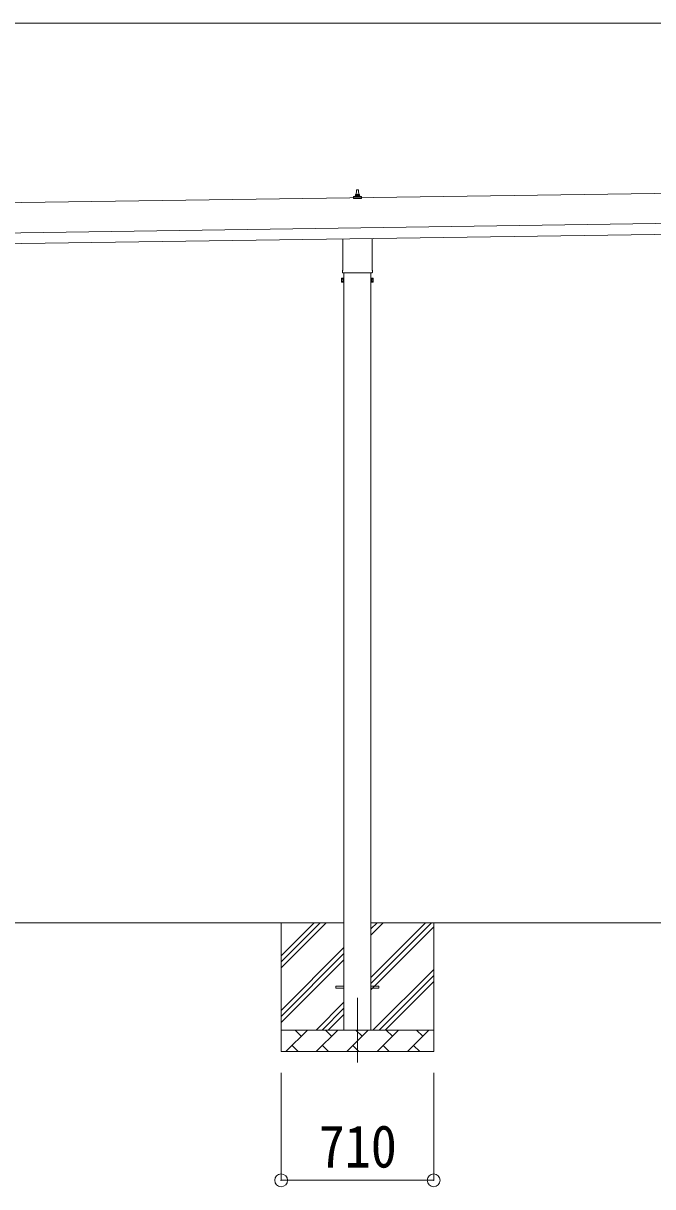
# Model space of a CAD drawing. Units: millimetres at full size, sheet at 1:60; details may follow other scales. Extents: x -16864 to 16864, y -11640 to 11640.
# Drawn here: x 2391 to 5321, y -8490 to -3074 of the extents above; entities that cross this region are included whole.
import ezdxf
from ezdxf.enums import TextEntityAlignment as Align

# ---------------------------------------------------------------- set-up
doc = ezdxf.new("R2010")
doc.units = ezdxf.units.MM
doc.header["$LTSCALE"] = 60
doc.header["$PDMODE"] = 32
doc.header["$PDSIZE"] = 60
doc.linetypes.add('CHAIN1', pattern=[8, 5, -1, 1, -1])
for name, color, linetype, lineweight in [('0-1_Defpoints', 7, 'CHAIN1', 9), ('0-2_TEXT1', 4, 'Continuous', 9), ('0-3_SHAPE', 7, 'Continuous', 9), ('0-8_TABLE1', 6, 'Continuous', 9)]:
    doc.layers.add(name, color=color, linetype=linetype, lineweight=lineweight)
doc.styles.add('ＭＳ ゴシック', font='')
doc.styles.get('ＭＳ ゴシック').set_extended_font_data('MS Gothic')

msp = doc.modelspace()

# ---------------------------------------------------------------- linework, layer by layer
at = {"layer": '0-1_Defpoints'}
msp.add_line((3946.57, -7611.46), (3946.57, -7960.46), dxfattribs=at)
at = {"layer": '0-2_TEXT1'}
for p, q in [((6586.63, -3848.76), (1051.17, -3927.84)), ((3928.62, -3889.13), (3928.62, -3881.41)), ((3965.12, -3889.13), (3928.62, -3889.13)), ((3929.01, -3880.63), (3964.74, -3880.63)), ((3929.39, -3880.44), (3936.11, -3878.81)), ((3936.49, -3878.63), (3957.26, -3878.63)), ((3936.87, -3877.84), (3936.87, -3873.63)), ((3937.87, -3873.63), (3955.87, -3873.63)), ((3940.87, -3873.63), (3941.6, -3850.1)), ((3942.6, -3849.13), (3951.15, -3849.13)), ((3952.15, -3850.1), (3952.87, -3873.63)), ((3956.87, -3877.84), (3956.87, -3873.63)), ((3964.36, -3880.44), (3957.64, -3878.81)), ((3965.12, -3889.13), (3965.12, -3881.41)), ((1053.17, -4067.83), (6588.63, -3988.75)), ((1053.88, -4117.82), (6589.35, -4038.74)), ((3878.27, -4223.11), (3878.27, -4077.47)), ((4014.87, -4075.52), (4014.87, -4223.11)), ((3872.57, -4261.38), (3873.33, -4260.07)), ((3872.57, -4261.38), (3872.57, -4278.38)), ((3872.57, -4278.38), (3873.33, -4279.7)), ((3879.57, -4264.98), (3873.33, -4264.98)), ((3879.57, -4274.79), (3873.33, -4274.79)), ((3876.57, -4231.88), (3876.57, -4226.38)), ((4014.5, -4235.38), (3878.63, -4235.38)), ((3882.07, -4279.08), (3879.57, -4279.08)), ((3884.07, -4235.38), (3884.07, -7761.46)), ((4009.07, -7761.46), (4009.07, -4235.38)), ((4011.07, -4279.08), (4013.57, -4279.08)), ((4013.57, -4264.98), (4019.81, -4264.98)), ((4013.57, -4274.79), (4019.81, -4274.79)), ((4016.57, -4226.38), (4016.57, -4231.88)), ((4020.57, -4261.38), (4019.81, -4260.07)), ((4020.57, -4278.38), (4019.81, -4279.7)), ((4020.57, -4261.38), (4020.57, -4278.38)), ((3879.57, -4279.7), (3873.33, -4279.7)), ((4013.57, -4279.7), (4019.81, -4279.7)), ((3846.57, -7556.96), (3884.07, -7556.96)), ((3846.57, -7565.96), (3846.57, -7556.96)), ((3846.57, -7556.96), (3884.07, -7556.96)), ((3846.57, -7565.96), (3846.57, -7556.96)), ((3846.57, -7565.96), (3884.07, -7565.96)), ((3846.57, -7565.96), (3884.07, -7565.96)), ((4009.07, -7556.96), (4046.57, -7556.96)), ((4009.07, -7556.96), (4046.57, -7556.96)), ((4009.07, -7565.96), (4046.57, -7565.96)), ((4009.07, -7565.96), (4046.57, -7565.96)), ((4046.57, -7565.96), (4046.57, -7556.96)), ((4046.57, -7565.96), (4046.57, -7556.96))]:
    msp.add_line(p, q, dxfattribs=at)
for points in [[(3879.57, -4279.7), (3879.57, -4260.07), (3873.33, -4260.07)], [(3879.57, -4279.08), (3879.57, -4260.68), (3882.07, -4260.68)], [(4013.57, -4279.08), (4013.57, -4260.68), (4011.07, -4260.68)], [(4013.57, -4279.7), (4013.57, -4260.07), (4019.81, -4260.07)]]:
    msp.add_lwpolyline(points, dxfattribs=at)
for points in [[(3882.07, -4280.38), (3882.07, -4259.38), (3884.07, -4259.38), (3884.07, -4280.38)], [(4011.07, -4280.38), (4011.07, -4259.38), (4009.07, -4259.38), (4009.07, -4280.38)]]:
    msp.add_lwpolyline(points, close=True, dxfattribs=at)
for centre, radius, start, end in [((3929.62, -3881.41), 1, 103.62699, 180), ((3935.87, -3877.84), 1, 283.62699, 0), ((3940.96, -3874.26), 4.13, 90, 171.17633), ((3937.87, -3874.63), 1, 90, 180), ((3942.6, -3850.13), 1, 90, 178.60509), ((3950.21, -3873.63), 4.83, 133.60282, 180), ((3943.54, -3873.63), 4.83, 0, 46.39718), ((3951.15, -3850.13), 1, 1.39491, 90), ((3952.79, -3874.26), 4.13, 8.82367, 90), ((3955.87, -3874.63), 1, 0, 90), ((3957.87, -3877.84), 1, 180, 256.37301), ((3964.12, -3881.41), 1, 0, 76.37301), ((3880.57, -4226.38), 4, 125.09963, 180), ((4012.57, -4226.38), 4, 0, 54.90037), ((3876.91, -4262.52), 4.34, 145.61575, 214.38425), ((3888.81, -4269.88), 16.24, 162.41205, 197.58795), ((3876.91, -4277.25), 4.34, 145.61575, 214.38425), ((3880.57, -4231.88), 4, 180, 194.47751), ((3880.57, -4231.88), 4, 194.47751, 241.04498), ((4012.57, -4231.88), 4, 298.95502, 345.52249), ((4012.57, -4231.88), 4, 345.52249, 0), ((4016.22, -4262.52), 4.34, 325.61575, 34.38425), ((4004.33, -4269.88), 16.24, 342.41205, 17.58795), ((4016.22, -4277.25), 4.34, 325.61575, 34.38425)]:
    msp.add_arc(centre, radius, start, end, dxfattribs=at)
at = {"layer": '0-3_SHAPE'}
for p, q in [((3884.07, -7261.46), (2009.07, -7261.46)), ((3591.57, -7261.46), (3591.57, -7861.46)), ((3591.57, -7414.94), (3745.05, -7261.46)), ((3591.57, -7443.22), (3773.33, -7261.46)), ((3591.57, -7471.51), (3801.62, -7261.46)), ((5884.07, -7261.46), (4009.07, -7261.46)), ((4009.07, -7290.28), (4037.89, -7261.46)), ((4009.07, -7318.57), (4066.18, -7261.46)), ((4009.07, -7516.55), (4264.17, -7261.46)), ((4009.07, -7544.84), (4291.57, -7262.34)), ((4009.07, -7573.12), (4301.57, -7280.62)), ((4301.57, -7261.46), (4301.57, -7861.46)), ((3591.57, -7669.5), (3884.07, -7377)), ((3591.57, -7697.78), (3884.07, -7405.28)), ((3591.57, -7726.07), (3884.07, -7433.57)), ((4018.72, -7761.46), (4301.57, -7478.61)), ((4047.01, -7761.46), (4301.57, -7506.9)), ((4075.29, -7761.46), (4301.57, -7535.18)), ((3754.17, -7761.46), (3884.07, -7631.55)), ((3782.45, -7761.46), (3884.07, -7659.84)), ((3810.73, -7761.46), (3884.07, -7688.12)), ((3591.57, -7761.46), (4301.57, -7761.46)), ((3613.72, -7861.46), (3713.72, -7761.46)), ((3685.17, -7790.01), (3656.62, -7761.46)), ((3755.14, -7861.46), (3855.14, -7761.46)), ((3826.59, -7790.01), (3798.04, -7761.46)), ((3896.57, -7861.46), (3996.57, -7761.46)), ((3968.01, -7790.01), (3939.46, -7761.46)), ((4037.99, -7861.46), (4137.99, -7761.46)), ((4109.43, -7790.01), (4080.88, -7761.46)), ((4179.41, -7861.46), (4279.41, -7761.46)), ((4250.86, -7790.01), (4222.3, -7761.46)), ((3642.28, -7832.9), (3670.83, -7861.46)), ((3783.7, -7832.9), (3812.25, -7861.46)), ((3925.12, -7832.9), (3953.67, -7861.46)), ((4066.54, -7832.9), (4095.09, -7861.46)), ((4207.96, -7832.9), (4236.52, -7861.46)), ((4301.57, -7861.46), (3591.57, -7861.46))]:
    msp.add_line(p, q, dxfattribs=at)
at = {"layer": '0-8_TABLE1'}
for p, q in [((12877.57, -3073.82), (1018.57, -3073.82)), ((3591.57, -8460.46), (3591.57, -7960.46)), ((4301.57, -8460.46), (4301.57, -7960.46)), ((3591.57, -8460.46), (4301.57, -8460.46))]:
    msp.add_line(p, q, dxfattribs=at)
for p in [(3591.57, -8460.46), (4301.57, -8460.46)]:
    msp.add_point(p, dxfattribs=at)

# ---------------------------------------------------------------- texts
at = {"layer": '0-8_TABLE1', "color": 7, "style": 'ＭＳ ゴシック', "width": 0.9}
msp.add_text('710', height=197.9, dxfattribs=at).set_placement((3766.57, -8460.46), align=Align.BOTTOM_LEFT)

doc.saveas('drawing.dxf')
